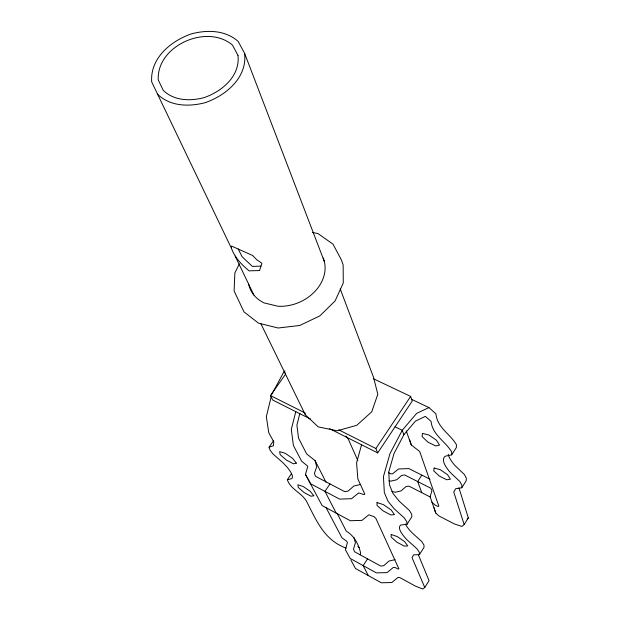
<?xml version="1.0" encoding="UTF-8"?>
<svg xmlns="http://www.w3.org/2000/svg" width="620" height="620" viewBox="0 0 620 620"><rect width="100%" height="100%" fill="white"/><g stroke="black" fill="none" stroke-linecap="round" stroke-linejoin="round"><path stroke-width="0.93" d="M231.516 248.465L231.539 246.062L252.658 255.51L256.874 259.842L261.888 263.244L259.571 270.545L249.077 270.847C241.692 264.663 234.786 257.726 231.516 248.465L151.683 81.894C150.017 58.249 170.857 40.936 191.363 33.891C207.22 29.682 225.262 29.993 238.142 41.393L244.598 53.305L324.376 261.625M389.027 480.756L390.771 481.159L396.738 479.748L401.675 475.385L404.666 474.966L430.776 488.204L431.915 490.73L430.14 496.798L435.767 513.089L439.014 515.995L454.414 523.939L461.892 526.465L464.179 524.536L453.747 492.024L455.654 488.707L461.768 487.777L461.877 485.181L459.839 481.492L450.608 472.765A41.168 12.733 32.3 0 1 445.361 456.173L451.662 454.855L451.732 451.957C445.478 441.37 432.373 434.93 431.063 421.352L425.328 416.369L415.392 421.166L403.876 434.76L394.064 453.445L388.771 471.867L389.438 484.809L393.065 493.59L399.171 501.138L409.278 510.338L411.696 514.158L411.843 516.778L406.968 524.365L401.008 524.962A42.028 10.61 32.9 0 0 407.433 540.229L417.035 548.832L419.306 552.312L419.414 554.613L413.61 554.877L412.044 557.651L424.754 587.489L422.724 589L415.322 586.071L399.885 577.607L397.993 577.429L391.801 582.544L381.277 582.769L355.462 568.47L350.85 559.953M244.598 53.305C247.519 77.562 225.843 95.643 204.902 102.75C188.72 106.919 170.113 106.469 157.48 94.147M271.335 396.203L266.337 416.656L268.77 432.752L273.761 441.804L273.466 445.757L269.08 447.144L269.964 449.988L272.846 453.856L282.844 462.675A38.781 9.316 35 0 1 291.71 478.686L287.347 479.694C290.253 489.017 301.212 492.637 306.218 500.759C316.619 520.676 323.834 539.834 346.038 548.096M295.787 411.649L291.292 429.42L293.407 445.509L301.63 461.148L307.799 466.279L305.466 474.385L322.137 505.61L350.37 520.738L361.979 520.374L368.869 514.771L374.201 516.786L375.922 518.483L398.9 568.819L398.149 569.075L395.265 567.602L393.344 567.432L387.043 572.624L376.34 572.872L350.137 558.426L345.464 549.808L347.433 542.392L346.402 540.966L341.922 537.78L325.872 507.261M299.871 413.408L296.887 425.118L298.53 438.115L306.621 453.879L315.115 460.675L326.035 482.259M361.623 444.579L356.578 462.83L357.841 478.873L364.824 494.163L364.048 494.613L358.709 492.916L351.571 498.682L339.582 499.108L310.527 483.716L305.466 474.385M360.088 554.861L360.631 553.102C358.647 544.267 354.229 535.757 346.286 531.162L337.071 513.205M239.397 263.856L234.871 272.963L234.104 290.958L243.978 311.868L258.524 323.167L278.117 328.003L299.692 325.485L319.765 315.952L335.094 300.956L343.271 282.968L343.147 264.864L341.24 259.617L332.987 244.141L318.037 233.616L312.526 232.43M271.793 394.351L283.681 372.217L284.975 370.869M424.754 587.489L429.048 580.638L418.423 554.931M464.179 524.536L468.317 517.925L458.963 487.87M419.414 554.613L424.034 547.321L423.948 544.988L421.709 541.493L412.145 532.867A41.935 10.842 32.8 0 1 405.333 523.993M461.768 487.777L466.209 480.771L466.341 478.152L464.326 474.432L455.134 465.69A41.083 12.95 32.3 0 1 448.198 454.243M451.662 454.855L456.343 447.578L456.436 444.649C450.252 434.015 437.108 427.536 435.953 413.896L428.924 407.58L411.649 399.357M367.551 558.853L363.173 565.611L368.303 575.585M421.825 475.121L417.655 481.546L421.763 492.668M329.53 428.66L377.696 452.91L412.207 401.07L410.634 396.42L373.209 378.649M377.696 452.91L375.883 448.508L410.634 396.42M329.987 483.925L324.973 491.365L336.172 513.128M287.347 479.694L291.524 473.618M269.08 447.144L273.49 440.843M310.612 419.128L272.769 400.078L270.405 395.545L285.371 374.48M467.162 518.909L468.317 517.925M428.924 407.58L416.601 413.416L402.248 430.296L389.996 453.607L383.431 476.571L384.338 492.59L388.035 501.293L394.196 508.795L404.341 517.987L406.79 521.784L406.968 524.365M360.77 484.39L353.849 486.026L348.053 491.118L344.596 491.598L315.549 476.331L314.425 473.471L316.712 466.659L315.115 460.675M395.079 559.651L388.918 561.069L383.803 565.665L380.719 566.06L354.524 551.715L353.478 549.08L355.423 542.857L353.904 537.339M260.974 266.135L252.379 266.406L242.063 256.703L238.22 249M391.863 491.428L395.304 492.233L401.171 490.854L406.03 486.545L408.968 486.142L430.381 497.07M283.681 372.217L285.324 373.023M395.087 426.785L402.248 430.296L403.876 434.76M270.405 395.545L304.986 412.904L305.319 414.796L318.262 426.909L337.148 430.799L356.802 425.266L371.721 411.82L377.812 394.258L373.573 377.44L340.233 288.935M338.706 429.838L375.883 448.508M430.024 479.245L408.836 468.581L398.505 468.991L392.452 473.889L390.608 473.757L388.446 472.572M406.224 430.892L411.269 444.935L419.686 451.507L438.844 506.114L438.03 506.486L435.147 505.13L431.853 502.192M357.88 546.468L359.127 547.654M345.929 436.069L348.176 438.836L357.794 460.474M260.757 323.446L305.319 414.796M235.174 256.083L253.859 295.027M434.078 507.757L435.767 513.089M409.727 440.045L411.269 444.935M323.198 257.99A39.672 31.752 -23.3 0 1 315.084 291.26A39.672 31.752 -23.3 0 1 278.124 306.28L264.228 302.947A39.672 31.752 -23.3 0 1 248.55 283.821M377.053 502.588L376.991 505.416L383.121 510.903L390.871 514.972L394.475 514.585L391.15 509.958L383.354 504.595L377.053 502.588M237.972 55.343C240.397 76.121 221.851 91.59 203.91 97.689C190.038 101.261 174.112 100.89 163.254 90.373L158.24 79.879C156.511 45.617 207.088 23.328 232.469 45.097L237.972 55.343M391.22 534.51L391.073 537.005L396.862 542.151L404.279 546.111L407.789 545.933L404.689 541.686L397.281 536.579L391.22 534.51M422.445 433.403L422.104 436.612L427.986 442.168L435.713 445.95L439.526 445.121L436.496 440.246L428.854 435.007L422.445 433.403M434.155 468.022L433.752 470.867L439.332 476.075L446.718 479.771L450.422 479.19L447.586 474.711L440.316 469.72L434.155 468.022M296.344 463.125L293.493 463.822L286.324 460.055L280.178 454.646L279.643 451.608L285.2 453.274L292.671 458.428L296.344 463.125M313.798 495.752L310.969 496.225L304.087 492.543L298.282 487.46L297.871 484.762L303.257 486.514L310.372 491.428L313.798 495.752"/></g></svg>
